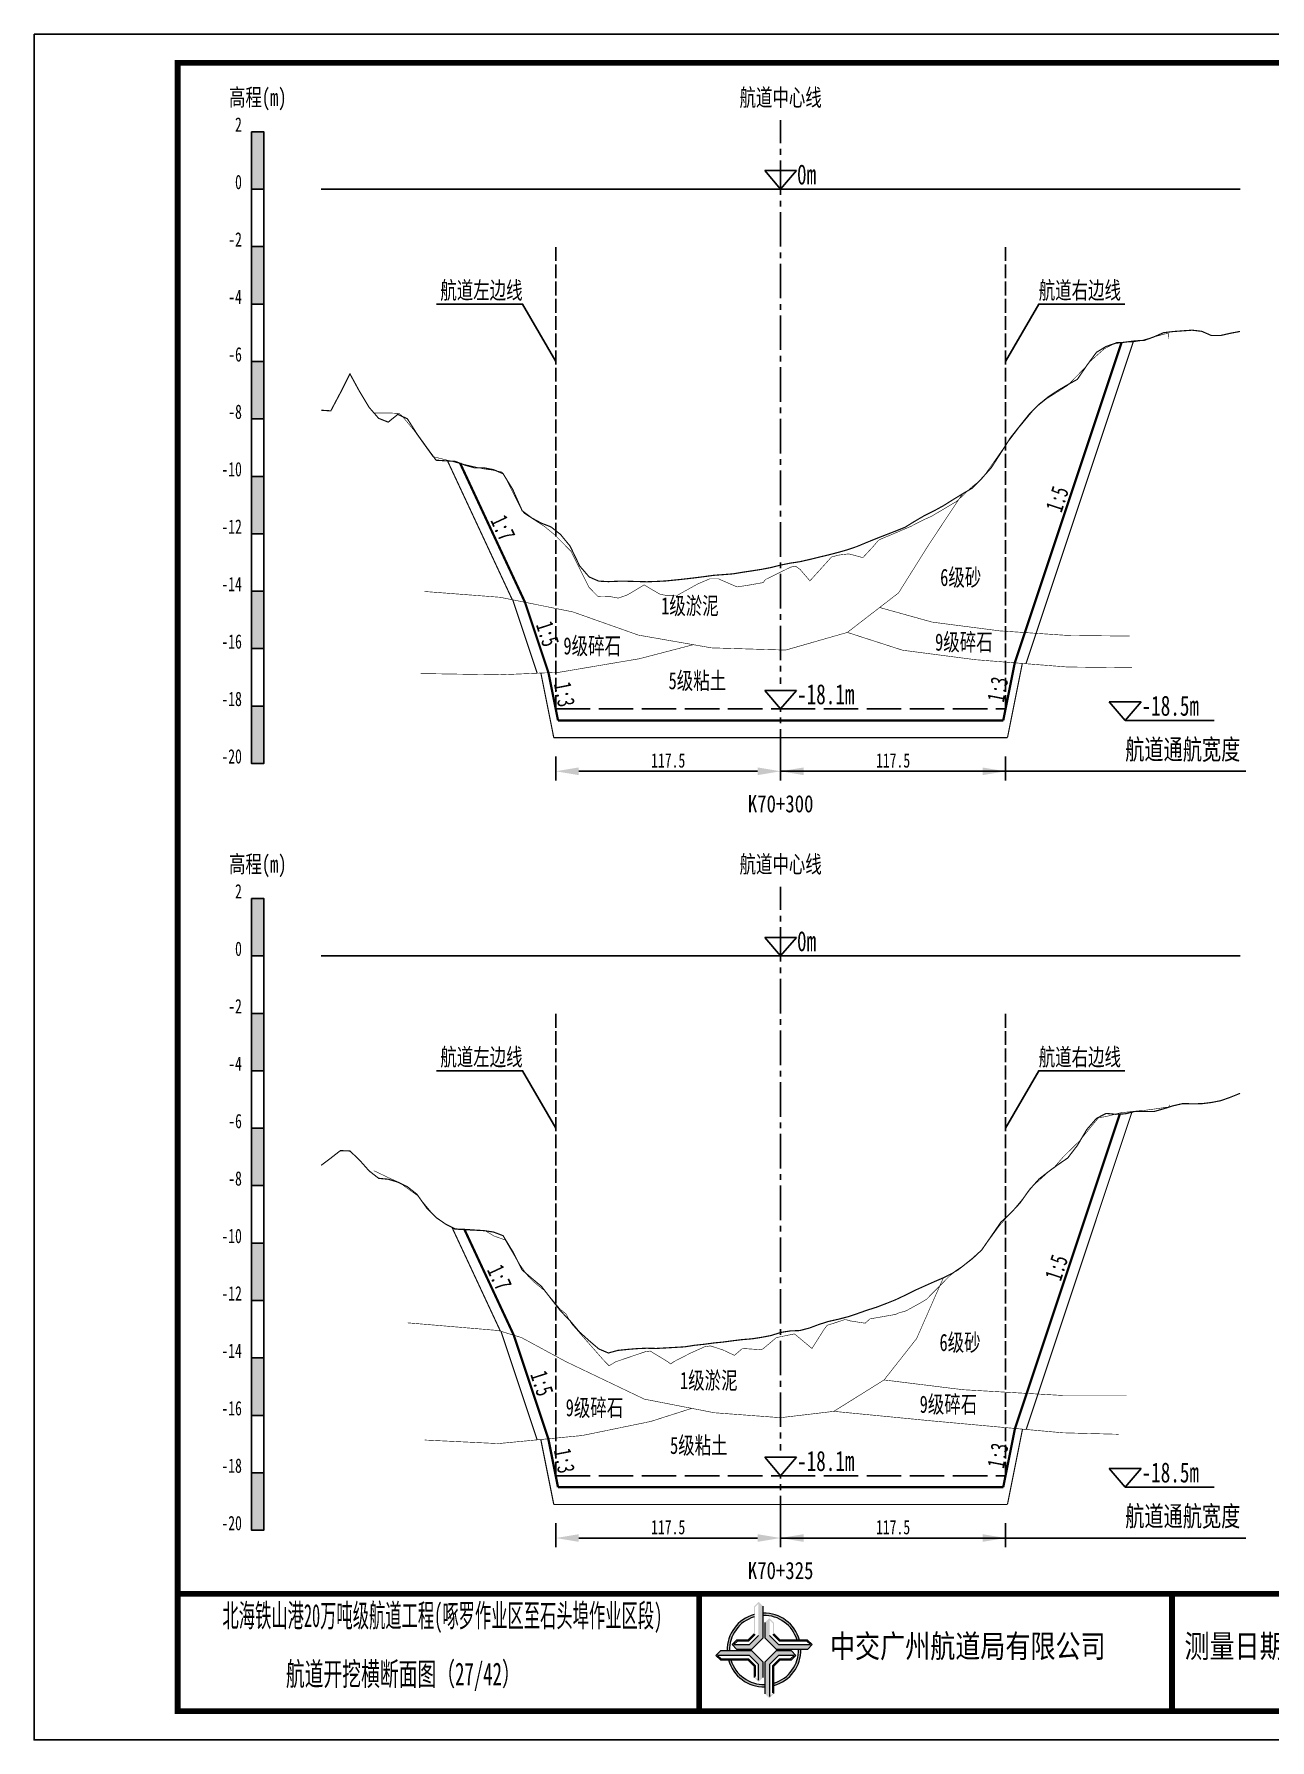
# Model space of a CAD drawing. Header units: millimetres. Extents: x 0 to 1680, y -8762 to 0.
# Drawn here: x 630 to 845.2, y -4306.5 to -4009.5 of the extents above; entities that cross this region are included whole.
import ezdxf
from ezdxf.enums import TextEntityAlignment as Align

# ---------------------------------------------------------------- set-up
doc = ezdxf.new("R2010")
doc.units = ezdxf.units.MM
for name, pattern in [('ACAD_ISO02W100', [15, 12, -3]), ('ACAD_ISO05W100', [33, 24, -3, 0, -3, 0, -3]), ('CENTER2', [1.125, 0.75, -0.125, 0.125, -0.125])]:
    doc.linetypes.add(name, pattern=pattern)
for name, color, linetype in [('0-桩号', 1, 'Continuous'), ('0-航道左右边线标注', 8, 'Continuous'), ('1-疏浚底高', 7, 'Continuous'), ('1-通航宽度', 7, 'Continuous'), ('1-通航底高', 7, 'Continuous'), ('202601', 5, 'Continuous'), ('DMX', 20, 'Continuous'), ('L1', 7, 'Continuous'), ('图幅外框线', 145, 'Continuous'), ('地质分层', 6, 'Continuous'), ('坡比', 1, 'Continuous'), ('尺寸标注', 1, 'Continuous'), ('开挖线', 4, 'Continuous'), ('标尺', 7, 'Continuous'), ('超挖线', 3, 'Continuous'), ('辅助框', 7, 'Continuous'), ('通航底面线', 7, 'ACAD_ISO02W100')]:
    doc.layers.add(name, color=color, linetype=linetype)
doc.styles.get("Standard").update_dxf_attribs({"font": 'arial.ttf'})
doc.styles.add('仿宋', font='仿宋_GB2312.ttf', dxfattribs={"width": 0.8})
doc.styles.add('仿宋GB2312', font='仿宋_GB2312.ttf', dxfattribs={"width": 0.7, "height": 2.5})
doc.styles.add('仿宋体', font='仿宋_GB2312.ttf', dxfattribs={"width": 0.8})
doc.dimstyles.new('2000', dxfattribs={"dimtxt": 3, "dimasz": 2.5, "dimexe": 1.25, "dimexo": 0.625, "dimtad": 1, "dimlfac": 2, "dimdsep": 46, "dimtxsty": 'Standard', "dimcen": 2.5, "dimadec": 0, "dimazin": 0, "dimtfac": 1, "dimtmove": 0, "dimatfit": 3, "dimfxl": 0, "dimarcsym": 0})

# ---------------------------------------------------------------- blocks, each defined once
blk = doc.blocks.new('标尺')
at = {"layer": '标尺', "linetype": 'Continuous'}
for points in [[(-2.116669999959413, 100), (0, 100), (0, 90), (-2.116669999959413, 90)], [(-2.116669999959413, 80), (0, 80), (0, 70), (-2.116669999959413, 70)], [(-2.116669999959413, 60), (0, 60), (0, 50), (-2.116669999959413, 50)], [(-2.116669999959413, 40), (0, 40), (0, 30), (-2.116669999959413, 30)], [(-2.116669999959413, 20), (0, 20), (0, 10), (-2.116669999959413, 10)], [(-2.116669999959413, 0), (0, 0), (0, -10), (-2.116669999959413, -10)]]:
    blk.add_hatch(color=256, dxfattribs=at).paths.add_polyline_path(points)
for p, q in [((-2.116669999959413, -10), (-2.116669999959413, 100)), ((0, -10), (0, 100)), ((-2.116669999959413, 80), (0, 80)), ((-2.116669999959413, 70), (0, 70)), ((-2.116669999959413, 60), (0, 60)), ((-2.116669999959413, 50), (0, 50)), ((-2.116669999959413, 40), (0, 40)), ((-2.116669999959413, 30), (0, 30)), ((-2.116669999959413, 20), (0, 20)), ((-2.116669999959413, 10), (0, 10)), ((-2.116669999959413, 0), (0, 0)), ((-2.116669999959413, -10), (0, -10))]:
    blk.add_line(p, q, dxfattribs=at)
at = {"layer": '标尺'}
for points in [[(-2.116669999959413, 100), (0, 100), (0, 90), (-2.116669999959413, 90)], [(-2.116669999959413, 100), (0, 100), (0, 90), (-2.116669999959413, 90)], [(-2.116669999959413, 80), (0, 80), (0, 70), (-2.116669999959413, 70)], [(-2.116669999959413, 80), (0, 80), (0, 70), (-2.116669999959413, 70)], [(-2.116669999959413, 60), (0, 60), (0, 50), (-2.116669999959413, 50)], [(-2.116669999959413, 60), (0, 60), (0, 50), (-2.116669999959413, 50)], [(-2.116669999959413, 40), (0, 40), (0, 30), (-2.116669999959413, 30)], [(-2.116669999959413, 40), (0, 40), (0, 30), (-2.116669999959413, 30)], [(-2.116669999959413, 20), (0, 20), (0, 10), (-2.116669999959413, 10)], [(-2.116669999959413, 20), (0, 20), (0, 10), (-2.116669999959413, 10)], [(-2.116669999959413, 0), (0, 0), (0, -10), (-2.116669999959413, -10)], [(-2.116669999959413, 0), (0, 0), (0, -10), (-2.116669999959413, -10)]]:
    blk.add_lwpolyline(points, close=True, dxfattribs=at)
at = {"layer": '标尺', "style": '仿宋GB2312', "width": 0.7}
blk.add_text('高程(m)', height=3, dxfattribs=at).set_placement((-1.058334999950603, 106.0000000009313), align=Align.MIDDLE_CENTER)
for s, p in [('2', (-3.816669999971054, 100)), ('0', (-3.816669999971054, 90)), ('-2', (-3.816669999971054, 80)), ('-4', (-3.816669999971054, 70)), ('-6', (-3.816669999971054, 60)), ('-8', (-3.816669999971054, 50)), ('-10', (-3.816669999971054, 40)), ('-12', (-3.816669999971054, 30)), ('-14', (-3.816669999971054, 20)), ('-16', (-3.816669999971054, 10)), ('-18', (-3.816669999971054, 0)), ('-20', (-3.816669999971054, -10))]:
    blk.add_text(s, height=2.5, dxfattribs=at).set_placement(p, align=Align.RIGHT)
blk = doc.blocks.new('*D112')
at = {"layer": 'Defpoints', "color": 0, "ltscale": 0.5}
for p in [(720.833333335451, -4127), (760, -4127), (760, -4137.853043690844)]:
    blk.add_point(p, dxfattribs=at)
at = {"layer": '尺寸标注', "color": 0, "lineweight": -2, "ltscale": 0.5}
for p, q in [((720.833333335451, -4135.25), (720.833333335451, -4139.453043690844)), ((760, -4135.25), (760, -4139.453043690844)), ((724.833333335451, -4137.853043690844), (756, -4137.853043690844))]:
    blk.add_line(p, q, dxfattribs=at)
at = {"layer": '尺寸标注', "color": 0, "ltscale": 0.5}
for points in [[(724.833333335451, -4137.186377024177), (724.833333335451, -4138.519710357511), (720.833333335451, -4137.853043690844)], [(756, -4137.186377024177), (756, -4138.519710357511), (760, -4137.853043690844)]]:
    blk.add_solid(points, dxfattribs=at)
at = {"layer": '尺寸标注', "color": 0, "ltscale": 0.5, "insert": (740.4166666677255, -4135.978043690844), "char_height": 2.5, "attachment_point": 5, "style": '仿宋GB2312'}
blk.add_mtext('117.5', dxfattribs=at)
blk = doc.blocks.new('*D113')
at = {"layer": 'Defpoints', "color": 0, "ltscale": 0.5}
for p in [(720.833333332678, -4260.5), (760, -4260.5), (760, -4271.353013410871)]:
    blk.add_point(p, dxfattribs=at)
at = {"layer": '尺寸标注', "color": 0, "lineweight": -2, "ltscale": 0.5}
for p, q in [((720.833333332678, -4268.75), (720.833333332678, -4272.953013410871)), ((760, -4268.75), (760, -4272.953013410871)), ((724.833333332678, -4271.353013410871), (756, -4271.353013410871))]:
    blk.add_line(p, q, dxfattribs=at)
at = {"layer": '尺寸标注', "color": 0, "ltscale": 0.5}
for points in [[(724.833333332678, -4270.686346744204), (724.833333332678, -4272.019680077537), (720.833333332678, -4271.353013410871)], [(756, -4270.686346744204), (756, -4272.019680077537), (760, -4271.353013410871)]]:
    blk.add_solid(points, dxfattribs=at)
at = {"layer": '尺寸标注', "color": 0, "ltscale": 0.5, "insert": (740.416666666339, -4269.478013410871), "char_height": 2.5, "attachment_point": 5, "style": '仿宋GB2312'}
blk.add_mtext('117.5', dxfattribs=at)
blk = doc.blocks.new('*D73')
at = {"layer": 'Defpoints', "color": 0, "ltscale": 0.5}
for p in [(760, -4127), (799.1666666671999, -4127), (799.1666666671999, -4137.852989893237)]:
    blk.add_point(p, dxfattribs=at)
at = {"layer": '尺寸标注', "color": 0, "lineweight": -2, "ltscale": 0.5}
for p, q in [((760, -4135.25), (760, -4139.452989893237)), ((799.1666666671999, -4135.25), (799.1666666671999, -4139.452989893237)), ((764, -4137.852989893237), (795.1666666671999, -4137.852989893237))]:
    blk.add_line(p, q, dxfattribs=at)
at = {"layer": '尺寸标注', "color": 0, "ltscale": 0.5}
for points in [[(764, -4137.18632322657), (764, -4138.519656559904), (760, -4137.852989893237)], [(795.1666666671999, -4137.18632322657), (795.1666666671999, -4138.519656559904), (799.1666666671999, -4137.852989893237)]]:
    blk.add_solid(points, dxfattribs=at)
at = {"layer": '尺寸标注', "color": 0, "ltscale": 0.5, "insert": (779.5833333336, -4135.977989893237), "char_height": 2.5, "attachment_point": 5, "style": '仿宋GB2312'}
blk.add_mtext('117.5', dxfattribs=at)
blk = doc.blocks.new('*D74')
at = {"layer": 'Defpoints', "color": 0, "ltscale": 0.5}
for p in [(760, -4260.5), (799.1666666671199, -4260.5), (799.1666666671199, -4271.352959602403)]:
    blk.add_point(p, dxfattribs=at)
at = {"layer": '尺寸标注', "color": 0, "lineweight": -2, "ltscale": 0.5}
for p, q in [((760, -4268.75), (760, -4272.952959602403)), ((799.1666666671199, -4268.75), (799.1666666671199, -4272.952959602403)), ((764, -4271.352959602403), (795.1666666671199, -4271.352959602403))]:
    blk.add_line(p, q, dxfattribs=at)
at = {"layer": '尺寸标注', "color": 0, "ltscale": 0.5}
for points in [[(764, -4270.686292935736), (764, -4272.01962626907), (760, -4271.352959602403)], [(795.1666666671199, -4270.686292935736), (795.1666666671199, -4272.01962626907), (799.1666666671199, -4271.352959602403)]]:
    blk.add_solid(points, dxfattribs=at)
at = {"layer": '尺寸标注', "color": 0, "ltscale": 0.5, "insert": (779.58333333356, -4269.477959602403), "char_height": 2.5, "attachment_point": 5, "style": '仿宋GB2312'}
blk.add_mtext('117.5', dxfattribs=at)
blk = doc.blocks.new('通航底高')
at = {"layer": '1-通航底高'}
for p, q in [((-2.762494692986365, 3.232132659759372), (5.923793651163578e-06, 6.932765245437622e-06)), ((2.762506540631875, 3.232132659759372), (-2.762494692986365, 3.232132659759372)), ((5.923793651163578e-06, 6.932765245437622e-06), (2.762506540631875, 3.232132659759372))]:
    blk.add_line(p, q, dxfattribs=at)
at = {"layer": '1-通航底高', "style": '仿宋', "width": 0.7}
blk.add_attdef('通航底高', (2.856129719933961, 0.8203305718488991), '', height=3.5, dxfattribs=at)
blk = doc.blocks.new('疏浚底高')
at = {"layer": '1-疏浚底高'}
for p, q in [((-2.762500616780017, 3.232125726994127), (0, 0)), ((2.762500616838224, 3.232125726994127), (-2.762500616780017, 3.232125726994127)), ((0, 0), (2.762500616838224, 3.232125726994127)), ((-5.923793651163578e-06, -6.932765245437622e-06), (15.51466270413067, -6.932765245437622e-06))]:
    blk.add_line(p, q, dxfattribs=at)
at = {"layer": '1-疏浚底高', "style": '仿宋', "width": 0.7}
blk.add_attdef('疏浚底高', (2.856123796140309, 0.8203236390836537), '', height=3.5, dxfattribs=at)

msp = doc.modelspace()

# ---------------------------------------------------------------- hatches: boundary and pattern name
at = {"layer": '辅助框'}
h = msp.add_hatch(color=5, dxfattribs=at)
h.paths.add_polyline_path([(756.9546421006709, -4283.245531914723), (756.1757059281856, -4282.467633330833), (755.3669512681752, -4283.276153838646), (755.3669512681752, -4288.036597661984), (754.2904413530022, -4289.112023077023), (752.3438002488703, -4289.112023077023), (751.5476570176869, -4289.907358599197), (752.3430715379507, -4290.699178399098), (754.978640901336, -4290.699178399098), (756.9546421006709, -4288.723855132592)])
h.paths.add_polyline_path([(756.1454878373831, -4288.335033672583), (754.5901777513117, -4289.890380010616), (751.8645652055532, -4289.890380010616), (752.4652603746146, -4289.292388775122), (754.40989160631, -4289.292388775122), (755.5465556779593, -4288.124466802608), (755.5465556779593, -4283.365021880639), (756.1454878373831, -4282.767331255448)], flags=16)
h = msp.add_hatch(color=5, dxfattribs=at)
edge = h.paths.add_edge_path()
edge.add_ellipse((757.1048981645197, -4290.849361724388), major_axis=(-6.017077195920141, 1.733884546287947e-06), ratio=0.9999999825377229, start_angle=-73.21171767175571, end_angle=1.446762146054482, ccw=False)
edge.add_line((755.3669512681752, -4285.088740435135), (755.3669512681752, -4284.667564622652))
edge.add_ellipse((757.1048981645197, -4290.849361724388), major_axis=(-6.421454345493813, 3.783831980513644e-06), ratio=0.9999999825377264, start_angle=-74.29719975771904, end_angle=1.35689506309039)
edge.add_line((750.6852443925529, -4291.001418438208), (751.0897390788882, -4291.001279625189))
edge = h.paths.add_edge_path()
edge.add_ellipse((757.1048981645197, -4290.849361724388), major_axis=(-6.017077195920906, 2.624791690933952e-07), ratio=0.9999999825377339, start_angle=196.7802887631043, end_angle=271.43091869106274, ccw=False)
edge.add_line((762.8657615312129, -4289.112217217457), (763.2869208646506, -4289.112217217457))
edge.add_ellipse((757.1048981645197, -4290.849361724388), major_axis=(-6.42145434549481, 2.055023733972632e-07), ratio=0.9999999825377471, start_angle=195.6953323995753, end_angle=271.3407921785149)
edge.add_line((756.9546421006709, -4284.429665483964), (756.9546421006709, -4284.834160818589))
edge = h.paths.add_edge_path()
edge.add_ellipse((757.1048981645197, -4290.849361724388), major_axis=(-6.421454345494847, 2.398647111377442e-07), ratio=0.9999999825377328, start_angle=105.7065267224622, end_angle=181.3336320078198)
edge.add_line((763.5246130754143, -4290.699907793533), (763.1201189922184, -4290.699907793533))
edge.add_ellipse((757.1048981645197, -4290.849361724388), major_axis=(-6.017077195920033, 3.038804149501319e-06), ratio=0.9999999825377467, start_angle=106.79232762585761, end_angle=181.4233031416354, ccw=False)
edge.add_line((758.8432505388051, -4296.609860479367), (758.8432505388051, -4297.031044626963))
edge = h.paths.add_edge_path()
edge.add_ellipse((757.1048981645197, -4290.849361724388), major_axis=(6.017077195919978, 2.129043967020969e-06), ratio=0.9999999825377341, start_angle=196.8039056354283, end_angle=271.4347580706571, ccw=False)
edge.add_line((751.3447520372063, -4292.588882915747), (750.9235845126301, -4292.589027449381))
edge.add_ellipse((757.1048981645197, -4290.849361724388), major_axis=(6.421454345494965, 1.010893226884053e-06), ratio=0.9999999825377122, start_angle=195.7186902341801, end_angle=271.3444001294426)
edge.add_line((757.2555596849113, -4297.269048223508), (757.2555596849113, -4296.864552247775))
h = msp.add_hatch(color=5, dxfattribs=at)
h.paths.add_polyline_path([(759.2303930924922, -4290.699907793533), (764.7087164384513, -4290.699907793533), (765.4866149797231, -4289.920971685421), (764.6780945359856, -4289.112217217457), (759.9176505204827, -4289.112217217457), (758.8422251481801, -4288.03570710994), (758.8422251481801, -4286.089066240799), (758.046889540264, -4285.292922881616), (757.2550698900014, -4286.088337358963), (757.2550698900014, -4288.723906744015)])
h.paths.add_polyline_path([(758.0638683000296, -4288.335443487179), (758.0638683000296, -4285.609831133377), (758.6618594285637, -4286.2105261531), (758.6618594285637, -4288.155157427323), (759.8297815507442, -4289.291821563255), (764.5892263871818, -4289.291821563255), (765.1869169908255, -4289.890753594411), (759.6192146592825, -4289.890753594411)], flags=16)
h = msp.add_hatch(color=5, dxfattribs=at)
h.paths.add_polyline_path([(754.9782503556996, -4290.99994512273), (749.4999273301751, -4291.00182517649), (748.7222961381465, -4291.781028228294), (749.5310940782219, -4292.589505327714), (754.2915378373652, -4292.587871709836), (755.3673325639456, -4293.664012334835), (755.36800060592, -4295.610653374684), (756.1636093950062, -4296.40652363826), (756.9551560136467, -4295.610837432396), (756.9542515550345, -4292.975268389237)])
h.paths.add_polyline_path([(756.1455864884942, -4293.36400901438), (756.1465218583733, -4296.089621367943), (755.5483246263057, -4295.489131426346), (755.5476572892755, -4293.544500322831), (754.3793451341182, -4292.408237114918), (749.6199005754083, -4292.409870391381), (749.0220044663936, -4291.811143438351), (754.5897064988702, -4291.809232793819)], flags=16)
h = msp.add_hatch(color=5, dxfattribs=at)
h.paths.add_polyline_path([(759.2315609056145, -4290.999116607201), (757.2555596849113, -4292.974439873708), (757.2555596849113, -4298.452763262284), (758.0344958787649, -4299.230661675465), (758.8432505388051, -4298.422141167653), (758.8432505388051, -4293.661697344315), (759.9197604539484, -4292.586271929276), (761.8664015580803, -4292.586271929276), (762.6625447679252, -4291.790936407101), (761.8671302476614, -4290.999116607201)])
h.paths.add_polyline_path([(759.6200240770072, -4291.807915166866), (762.3456365800589, -4291.807915166866), (761.744941432336, -4292.405906231177), (759.8003101793021, -4292.405906231177), (758.6636461076528, -4293.57382820369), (758.6636461076528, -4298.333273125661), (758.0647139695674, -4298.930963750851), (758.0647139695674, -4293.363261333716)], flags=16)

# ---------------------------------------------------------------- linework, layer by layer
at = {"layer": '0-航道左右边线标注', "linetype": 'ACAD_ISO02W100', "ltscale": 0.2}
for points in [[(720.8333333354512, -4127), (720.8333333354512, -4046.5)], [(799.1666666671999, -4127), (799.1666666671999, -4046.5)], [(720.8333333326782, -4260.5), (720.8333333326782, -4180)], [(799.1666666671199, -4260.5), (799.1666666671199, -4180)]]:
    msp.add_lwpolyline(points, dxfattribs=at)
at = {"layer": '0-航道左右边线标注'}
for points in [[(720.833333335451, -4066.5), (715.0598306435838, -4056.499999999984), (700.0598306435838, -4056.49999999994)], [(799.1666666671999, -4066.5), (804.9401693591253, -4056.500000000016), (819.9401693591253, -4056.50000000006)], [(720.833333332678, -4200), (715.0598306408108, -4189.999999999984), (700.0598306408108, -4189.99999999994)], [(799.1666666671199, -4200), (804.9401693590453, -4190.000000000016), (819.9401693590453, -4190.00000000006)]]:
    msp.add_lwpolyline(points, dxfattribs=at)
at = {"layer": '1-通航宽度'}
for points in [[(760, -4137.85), (841, -4137.85)], [(760, -4271.35), (841, -4271.35)]]:
    msp.add_lwpolyline(points, dxfattribs=at)
at = {"layer": '202601', "color": 1, "linetype": 'Continuous', "const_width": 0.1}
for points in [[(689.1659999998005, -4075.449999999533), (691.6963703701706, -4075.449999808794), (693.5663703701706, -4075.549999713432), (694.0897037035046, -4076.000000476364), (696.1263703701705, -4078.450001716143), (697.4730370368376, -4080.350002288351), (699.4130370368376, -4083.050002097614), (702.4230370368376, -4083.800000190266), (704.0563703701706, -4084.250000953203), (705.4797037035046, -4084.549998282915), (708.2763703701706, -4085.199998855123), (709.7497037035046, -4085.399998664385), (711.4663703701706, -4085.750001906885), (711.8163703701706, -4086.199997901442), (714.9230370368376, -4092.400001525415), (715.3397037035046, -4092.949999808794), (718.8430370368376, -4095.199998855123), (720.5630370368376, -4096.600002288351), (723.4463703701706, -4099.500001906885), (723.5563703701706, -4099.599999427324), (723.6997037035046, -4099.949997901442), (726.6163703701706, -4105.799998282915), (728.1630370368376, -4107.400001525415), (730.3930370368375, -4107.449997901442), (731.7530370368376, -4107.699998855123), (733.2963703701706, -4107.150000571733), (736.2363703701706, -4105.399998664385), (738.9363703701706, -4107.000001906874), (739.8697037035046, -4107.200001716143), (741.9397037035046, -4107.249998092182), (745.6297037035046, -4105.199998855123), (747.6363703701707, -4104.349998473652), (749.1963703701706, -4104.349998473652), (751.8130370368376, -4105.500000953203), (752.4563703701706, -4105.750001906885), (754.3863703701707, -4105.449999808794), (756.9463703701706, -4104.999999045851), (757.3830370368375, -4104.450000762472), (761.7563703701705, -4102.299999236593), (762.6130370368376, -4102.150000571733), (763.3897037035046, -4102.699998855123), (765.1030370368376, -4104.700001716143), (768.2230370368376, -4101.249999045851), (768.8397037035046, -4100.550002097614), (770.1430370368375, -4100.199998855123), (771.8730370368376, -4099.999999045851), (774.3263703701706, -4100.649999618063), (776.1363703701705, -4098.699997901442), (777.0230370368375, -4097.649997710714), (777.5063703701705, -4097.400001525415), (781.0597037035046, -4095.900000571733), (782.5897037035046, -4095.249999999534), (784.7297037035046, -4094.149998664385), (786.3797037035046, -4093.400000571733), (790.3130370368376, -4091.049999236593), (790.6030370368376, -4090.900000571733), (791.4563703701706, -4090.100001334675), (793.2397037035046, -4088.400000571733), (793.8563703701706, -4087.899998664385), (795.0130370368375, -4087.000001906885), (796.5997037035046, -4084.749998092182), (799.0097037035046, -4081.300000190266), (801.2630370368375, -4078.349999427324), (801.5163703701705, -4078.000000953203), (801.8663703701706, -4077.600001334675), (804.3363703701706, -4074.599999427324), (806.3230370368376, -4073.000000953203), (806.9530370368376, -4072.599998950493), (807.5097037035046, -4072.250000476364), (810.0130370368375, -4070.649999618063), (813.1497037035045, -4067.399999141222), (813.7730370368375, -4066.599999904165), (816.3497037035046, -4064.299999713432), (818.5563703701706, -4063.149999618063), (819.4030370368375, -4063.149999618063), (821.3730370368376, -4063.100000857843), (822.6297037035046, -4062.900001048574), (826.7130370368376, -4061.750000953203), (827.4930370368376, -4061.599999904165), (827.5563703701706, -4062.199999331964), (827.5897037035046, -4061.950000762472)], [(689.1660000001984, -4207.39999999907), (691.9030370372354, -4208.699998854661), (693.4597037039025, -4209.40000057127), (693.7330370372355, -4209.549999236131), (696.7830370372355, -4211.750001906421), (699.0230370372356, -4214.450001715679), (699.9663703705685, -4215.59999942686), (700.5563703705685, -4215.9999990454), (703.2230370372355, -4217.600002287889), (704.7863703705685, -4217.69999980833), (706.7463703705685, -4217.80000209715), (708.6297037039025, -4217.899999617601), (710.0530370372355, -4218.749999999069), (712.0230370372354, -4219.450001715679), (714.3463703705685, -4223.400001524951), (715.9630370372355, -4225.700001715679), (716.9463703705685, -4226.70000076201), (719.0430370372355, -4228.400001524951), (721.5530370372355, -4231.44999980833), (722.6263703705685, -4232.350001334211), (723.5563703705685, -4234.000000952739), (726.5430370372355, -4237.399997710252), (729.1363703705684, -4240.349998473188), (730.1097037039025, -4241.350002287889), (731.3297037039025, -4240.65000057127), (736.4763703705685, -4238.899998663921), (737.2963703705685, -4238.80000114348), (740.4897037039025, -4240.749998091718), (740.8163703705685, -4241.050000189802), (741.4063703705685, -4240.65000057127), (744.3163703705685, -4239.149999617601), (746.7797037039024, -4238.049998282451), (747.7830370372355, -4237.899999617601), (749.9463703705685, -4238.600001334211), (751.9530370372355, -4239.549999236131), (753.3463703705685, -4238.35000038054), (756.4163703705685, -4238.550000189802), (756.8730370372355, -4238.44999790098), (757.0630370372355, -4238.299999236131), (759.2663703705684, -4236.44999980833), (762.2330370372355, -4235.85000038054), (762.3863703705684, -4235.799999236131), (762.5263703705685, -4235.900001524951), (765.4563703705685, -4238.35000038054), (767.4863703705685, -4235.149998663921), (768.0230370372354, -4234.40000057127), (768.2797037039024, -4234.250001906421), (769.2697037039025, -4233.94999980833), (771.2597037039025, -4233.299999236131), (772.1297037039025, -4233.550000189802), (774.7130370372355, -4233.94999980833), (775.5597037039025, -4233.200001715679), (779.8397037039025, -4232.449998854661), (780.0597037039025, -4232.449998854661), (780.2897037039024, -4232.2499990454), (781.8363703705685, -4231.79999828246), (784.6530370372354, -4230.250000952739), (785.3830370372355, -4229.800000189802), (789.4963703705685, -4225.65000057127), (790.2297037039025, -4225.100002287889), (790.9130370372354, -4224.699997900989), (793.4230370372355, -4222.750000952739), (794.4563703705685, -4221.79999828246), (795.3930370372354, -4220.700001715679), (798.1530370372354, -4216.90000057127), (800.5163703705684, -4214.250001906421), (802.4763703705685, -4211.90000057127), (803.9897037039025, -4209.999999999069), (806.5397037039025, -4207.69999980833), (807.7363703705685, -4206.70000076201), (809.2597037039025, -4204.949998854661), (812.0630370372355, -4202.200000285171), (814.6230370372355, -4199.049999712968), (815.3963703705684, -4198.15000057127), (816.5130370372354, -4197.99999952223), (819.2863703705685, -4197.300000189802), (822.0430370372355, -4197.0000004759), (822.5463703705685, -4196.949999331502), (822.8397037039025, -4196.949999331502), (823.6863703705685, -4196.84999942686), (827.6197037039025, -4196.30000114348), (827.6897037039025, -4195.999999045389), (827.7097037039025, -4196.050000189802)]]:
    msp.add_lwpolyline(points, dxfattribs=at)
at = {"layer": 'DMX', "color": 7, "linetype": 'Continuous', "const_width": 0.2}
for points in [[(679.9999999999998, -4074.990000000224), (679.9999999999998, -4074.990000000224), (681.6666666666279, -4075.095000000205), (683.3333333333721, -4071.955000000075), (685, -4068.660000000149), (686.6666666666279, -4071.709999999963), (688.3333333333721, -4074.479999999981), (690, -4076.399999999907), (691.6666666666279, -4077.060000000056), (693.3333333333721, -4075.709999999963), (695, -4076.475000000093), (696.6666666666279, -4079.089999999851), (698.3333333333721, -4081.415000000037), (700, -4083.694999999832), (701.6666666666279, -4083.794999999925), (703.3333333333721, -4083.89000000013), (705, -4084.529999999795), (706.6666666666279, -4085.004999999888), (708.3333333333721, -4085.020000000019), (710, -4085.334999999963), (711.6666666666279, -4086.035000000149), (713.3333333333721, -4088.745000000112), (715, -4092.5), (716.6666666666279, -4093.75), (718.3333333333721, -4094.654999999795), (720, -4095.294999999925), (721.6666666666279, -4096.60999999987), (723.3333333333721, -4098.645000000019), (725, -4102.095000000205), (726.6666666666279, -4104.020000000019), (728.3333333333721, -4104.745000000112), (730, -4104.830000000075), (731.6666666666279, -4104.76500000013), (733.3333333333721, -4104.76500000013), (735, -4104.810000000056), (736.6666666666279, -4104.854999999981), (738.3333333333721, -4104.799999999814), (740, -4104.709999999963), (741.6666666666279, -4104.544999999925), (743.3333333333721, -4104.370000000112), (745, -4104.174999999814), (746.6666666666279, -4103.959999999963), (748.3333333333721, -4103.73499999987), (750, -4103.60999999987), (751.6666666666279, -4103.479999999981), (753.3333333333721, -4103.205000000075), (755, -4102.955000000075), (756.6666666666279, -4102.694999999832), (758.3333333333721, -4102.375), (760, -4101.950000000186), (761.6666666666279, -4101.615000000224), (763.3333333333721, -4101.365000000224), (765, -4100.98499999987), (766.6666666666279, -4100.575000000186), (768.3333333333721, -4100.180000000168), (770, -4099.745000000112), (771.6666666666279, -4099.274999999907), (773.3333333333721, -4098.700000000186), (775, -4098.004999999888), (776.6666666666279, -4097.330000000075), (778.3333333333721, -4096.680000000168), (780, -4096.035000000149), (781.6666666666279, -4095.365000000224), (783.3333333333721, -4094.334999999963), (785, -4093.354999999981), (786.6666666666279, -4092.529999999795), (788.3333333333721, -4091.620000000112), (790, -4090.569999999832), (791.6666666666279, -4089.549999999814), (793.3333333333721, -4088.569999999832), (795, -4086.884999999776), (796.6666666666279, -4085.020000000019), (798.3333333333721, -4082.444999999832), (800, -4079.805000000168), (801.6666666666279, -4077.694999999832), (803.3333333333721, -4075.620000000112), (805, -4073.950000000186), (806.6666666666279, -4072.615000000224), (808.3333333333721, -4071.520000000019), (810, -4070.540000000037), (811.6666666666279, -4069.615000000224), (813.3333333333721, -4067.169999999925), (815, -4064.899999999907), (816.6666666666279, -4063.89000000013), (818.3333333333721, -4063.325000000186), (820, -4063.134999999776), (821.6666666666279, -4062.919999999925), (823.3333333333721, -4062.814999999944), (825, -4062.220000000205), (826.6666666666279, -4061.490000000224), (828.3333333333721, -4061.290000000037), (830, -4061.165000000037), (831.6666666666279, -4061.049999999814), (833.3333333333721, -4061.245000000112), (835, -4061.975000000093), (836.6666666666279, -4061.964999999851), (838.3333333333721, -4061.584999999963), (839.9999999999998, -4061.270000000019)], [(679.9999999999997, -4206.459999999963), (679.9999999999997, -4206.459999999963), (681.6666666666279, -4205.200000000186), (683.3333333333721, -4203.904999999795), (685, -4203.959999999963), (686.6666666666279, -4205.544999999925), (688.3333333333721, -4207.424999999814), (690, -4208.725000000093), (691.6666666666279, -4208.879999999888), (693.3333333333721, -4209.384999999776), (695, -4210.185000000056), (696.6666666666279, -4211.5), (698.3333333333721, -4213.839999999851), (700, -4215.540000000037), (701.6666666666279, -4216.694999999832), (703.3333333333721, -4217.544999999925), (705, -4217.615000000224), (706.6666666666279, -4217.729999999981), (708.3333333333721, -4217.830000000075), (710, -4218.075000000186), (711.6666666666279, -4218.709999999963), (713.3333333333721, -4221.444999999832), (715, -4224.689999999944), (716.6666666666279, -4226.145000000019), (718.3333333333721, -4227.520000000019), (720, -4229.660000000149), (721.6666666666279, -4231.805000000168), (723.3333333333721, -4233.535000000149), (725, -4235.509999999776), (726.6666666666279, -4237.004999999888), (728.3333333333721, -4238.430000000168), (730, -4239.134999999776), (731.6666666666279, -4238.685000000056), (733.3333333333721, -4238.51500000013), (735, -4238.375), (736.6666666666279, -4238.305000000168), (738.3333333333721, -4238.345000000205), (740, -4238.254999999888), (741.6666666666279, -4238.160000000149), (743.3333333333721, -4238.060000000056), (745, -4237.794999999925), (746.6666666666279, -4237.620000000112), (748.3333333333721, -4237.395000000019), (750, -4237.229999999981), (751.6666666666279, -4237.004999999888), (753.3333333333721, -4236.805000000168), (755, -4236.669999999925), (756.6666666666279, -4236.415000000037), (758.3333333333721, -4236.095000000205), (760, -4235.564999999944), (761.6666666666279, -4235.294999999925), (763.3333333333721, -4235.229999999981), (765, -4234.794999999925), (766.6666666666279, -4234.169999999925), (768.3333333333721, -4233.645000000019), (770, -4233.270000000019), (771.6666666666279, -4232.845000000205), (773.3333333333721, -4232.290000000037), (775, -4231.700000000186), (776.6666666666279, -4231.180000000168), (778.3333333333721, -4230.540000000037), (780, -4229.875), (781.6666666666279, -4229.089999999851), (783.3333333333721, -4228.25), (785, -4227.504999999888), (786.6666666666279, -4226.759999999776), (788.3333333333721, -4226.044999999925), (790, -4225.200000000186), (791.6666666666279, -4224.064999999944), (793.3333333333721, -4222.729999999981), (795, -4221.225000000093), (796.6666666666279, -4218.810000000056), (798.3333333333721, -4216.379999999888), (800, -4214.845000000205), (801.6666666666279, -4213.049999999814), (803.3333333333721, -4210.705000000075), (805, -4208.845000000205), (806.6666666666279, -4207.544999999925), (808.3333333333721, -4206.319999999832), (810, -4205.180000000168), (811.6666666666279, -4203.009999999776), (813.3333333333721, -4200.200000000186), (815, -4198.290000000037), (816.6666666666279, -4197.424999999814), (818.3333333333721, -4197.575000000186), (820, -4197.495000000112), (821.6666666666279, -4197.080000000075), (823.3333333333721, -4197.080000000075), (825, -4197.100000000093), (826.6666666666279, -4196.629999999888), (828.3333333333721, -4196.100000000093), (830, -4195.714999999851), (831.6666666666279, -4195.75), (833.3333333333721, -4195.729999999981), (835, -4195.524999999907), (836.6666666666279, -4195.200000000186), (838.3333333333721, -4194.604999999981), (839.9999999999998, -4193.930000000168)]]:
    msp.add_lwpolyline(points, dxfattribs=at)
at = {"layer": 'L1', "linetype": 'CENTER2', "ltscale": 8}
for p, q in [((759.9999999999995, -4136.5), (759.9999999999995, -4024.5)), ((759.9999999999995, -4269.999999999069), (759.9999999999995, -4157.999999999069))]:
    msp.add_line(p, q, dxfattribs=at)
at = {"layer": 'L1'}
for p, q in [((757.2374993832195, -4033.267874272773), (759.9999999999995, -4036.499999999767)), ((762.7625006168378, -4033.267874272773), (757.2374993832195, -4033.267874272773)), ((759.9999999999995, -4036.499999999767), (762.7625006168378, -4033.267874272773)), ((679.9999999999995, -4036.499999999767), (839.9999999999995, -4036.500000000233)), ((757.2374993832195, -4166.767874271842), (759.9999999999995, -4169.999999998836)), ((762.7625006168378, -4166.767874271842), (757.2374993832195, -4166.767874271842)), ((759.9999999999995, -4169.999999998836), (762.7625006168378, -4166.767874271842)), ((679.9999999999995, -4169.999999998836), (839.9999999999995, -4169.999999999302))]:
    msp.add_line(p, q, dxfattribs=at)
at = {"layer": '地质分层', "linetype": 'ACAD_ISO05W100', "ltscale": 0.2, "const_width": 0.1, "flags": 128}
for points in [[(697.8954547337995, -4106.539445708921), (711.1469601570861, -4107.554500000086), (723.8054493987001, -4110.099114831537), (735.2321597668342, -4114.142145167105), (747.9766645086929, -4116.364196793176), (760.8658759889659, -4116.749999761581), (771.6200627740473, -4113.673778137192), (780.5335260471329, -4106.793627979234), (785.7977125914767, -4098.3953226218), (791.6666666666279, -4089.549999999814)], [(777.239461587742, -4109.336260109674), (786.3884480004199, -4111.879717073403), (798.1542195207439, -4113.40460168384), (809.9047674229369, -4114.195000953507), (820.7997070326494, -4114.31367390118)], [(697.2800508355832, -4120.833157875496), (711.1469601570861, -4121.054499046411), (721.4739670446143, -4120.607763586566), (735.3824652256444, -4118.259199027438), (744.799541451619, -4115.810253615491)], [(771.6200627740473, -4113.673778137192), (781.2396121569909, -4116.771999120247), (793.8932345286012, -4118.423396664206), (809.9047674229369, -4119.694998092484), (821.197320242331, -4119.825661652313)], [(695.067716448927, -4233.887075578276), (710.8337391670793, -4235.223387826234), (714.8640223196708, -4236.448389252648), (722.5890238224529, -4240.631391344126), (736.2598296497017, -4247.168341523968), (748.469526595436, -4249.543823728338), (760, -4250.399999814574), (769.257121137809, -4249.297527273186), (778.0132880001329, -4243.830553497188), (783.6794542609714, -4236.62604571227), (788.3333333333721, -4226.044999999925)], [(778.0132880001329, -4243.830553497188), (791.719048585277, -4245.52636515582), (809.1669010939077, -4246.534000741784), (820.2470542015685, -4246.543537666593)], [(698.0055227163971, -4254.289492390048), (710.8337391670793, -4254.910632485058), (725.4483230216429, -4253.506101127714), (737.371390952263, -4251.059287162963), (744.5284820736852, -4248.777065866161)], [(769.257121137809, -4249.297527273186), (786.5667172661051, -4250.982571873814), (809.1669010939077, -4253.033998516388), (818.8708618015427, -4253.29104970361)]]:
    msp.add_lwpolyline(points, dxfattribs=at)
at = {"layer": '开挖线', "linetype": 'Continuous', "const_width": 0.4, "flags": 128}
for points in [[(800.7727166084389, -4118.969750301691), (819.3599792536163, -4063.207962365023)], [(715.4802145528646, -4108.425572621272), (704.1824407037797, -4084.216057230204)], [(719.568422163878, -4120.690195454562), (715.4802145528647, -4108.425572621272)], [(798.7666666681896, -4129.000000002938), (800.7727166084388, -4118.969750301691)], [(721.2303830735532, -4129.000000002938), (719.568422163878, -4120.690195454562)], [(721.2303830735532, -4129.000000002938), (798.7666666681896, -4129.000000002938)], [(800.8115505848713, -4252.275580409134), (819.0566504615439, -4197.540280778001)], [(713.5354489393249, -4236.044570408066), (704.9336829345716, -4217.612214683463)], [(719.5450694724452, -4254.073432007794), (713.535448939325, -4236.044570408066)], [(798.7666666661105, -4262.500000002938), (800.8115505848713, -4252.275580409134)], [(721.2303830714741, -4262.500000002938), (719.5450694724453, -4254.073432007794)], [(721.2303830714741, -4262.500000002938), (798.7666666661105, -4262.500000002938)]]:
    msp.add_lwpolyline(points, dxfattribs=at)
at = {"layer": '超挖线', "linetype": 'ACAD_ISO02W100', "ltscale": 0.5, "const_width": 0.2, "flags": 128}
for points in [[(802.7211483722858, -4119.124490552369), (821.4465119015412, -4062.948399964603)], [(713.2731730253872, -4107.981912205147), (701.9946722789895, -4083.813696319869)], [(717.596839842553, -4120.775484032805), (713.3365634928077, -4107.994654983569)], [(799.4999999682318, -4132.000000002938), (802.0852029414028, -4119.073985137082)], [(720.4970497735108, -4132.000000002938), (718.246525634631, -4120.747379308538)], [(720.4970497735108, -4132.000000002938), (799.4999999682318, -4132.000000002938)], [(802.7528256906803, -4252.451790633925), (821.1687632518672, -4197.203977950364)], [(711.2048731471949, -4235.33619371054), (702.7676938962455, -4217.256523886973)], [(717.607139082575, -4254.259676380401), (711.3099583846587, -4235.368134286652)], [(799.4999999661527, -4265.500000002938), (802.1211100501727, -4252.394449582837)], [(720.4970497714316, -4265.500000002938), (718.2368808089856, -4254.199155190707)], [(720.4970497714316, -4265.500000002938), (799.4999999661527, -4265.500000002938)]]:
    msp.add_lwpolyline(points, dxfattribs=at)
at = {"layer": '辅助框', "color": 5, "linetype": 'Continuous', "lineweight": 0}
for p, q in [((756.9546421006709, -4288.723855132592), (756.9546421006709, -4283.245531914723)), ((755.3669512681752, -4288.036597661984), (754.2904413530022, -4289.112023077023)), ((755.5465556779593, -4288.124466802608), (754.40989160631, -4289.292388775122)), ((754.5901777513117, -4289.890380010616), (756.1454878373831, -4288.335033672583)), ((757.2550698900014, -4286.088337358963), (757.2550698900014, -4288.723906744015)), ((758.0638683000296, -4288.335443487179), (759.6192146592825, -4289.890753594411)), ((759.8297815507442, -4289.291821563255), (758.6618594285637, -4288.155157427323)), ((759.9176505204827, -4289.112217217457), (758.8422251481801, -4288.03570710994)), ((749.4999273301751, -4291.00182517649), (748.7222961381465, -4291.781028228294)), ((754.9782503556996, -4290.99994512273), (749.4999273301751, -4291.00182517649)), ((752.3438002488703, -4289.112023077023), (751.5476570176869, -4289.907358599197)), ((751.5476570176869, -4289.907358599197), (752.3430715379507, -4290.699178399098)), ((752.4652603746146, -4289.292388775122), (751.8645652055532, -4289.890380010616)), ((751.8645652055532, -4289.890380010616), (754.5901777513117, -4289.890380010616)), ((752.3430715379507, -4290.699178399098), (754.978640901336, -4290.699178399098)), ((754.2904413530022, -4289.112023077023), (752.3438002488703, -4289.112023077023)), ((754.40989160631, -4289.292388775122), (752.4652603746146, -4289.292388775122)), ((756.9542515550345, -4292.975268389237), (754.9782503556996, -4290.99994512273)), ((754.978640901336, -4290.699178399098), (756.9546421006709, -4288.723855132592)), ((757.2550698900014, -4288.723906744015), (759.2303930924922, -4290.699907793533)), ((759.2315609056145, -4290.999116607201), (757.2555596849113, -4292.974439873708)), ((759.2303930924922, -4290.699907793533), (764.7087164384513, -4290.699907793533)), ((761.8671302476614, -4290.999116607201), (759.2315609056145, -4290.999116607201)), ((759.6192146592825, -4289.890753594411), (765.1869169908255, -4289.890753594411)), ((764.5892263871818, -4289.291821563255), (759.8297815507442, -4289.291821563255)), ((764.6780945359856, -4289.112217217457), (759.9176505204827, -4289.112217217457)), ((762.6625447679252, -4291.790936407101), (761.8671302476614, -4290.999116607201)), ((765.1869169908255, -4289.890753594411), (764.5892263871818, -4289.291821563255)), ((765.4866149797231, -4289.920971685421), (764.6780945359856, -4289.112217217457)), ((764.7087164384513, -4290.699907793533), (765.4866149797231, -4289.920971685421)), ((748.7222961381465, -4291.781028228294), (749.5310940782219, -4292.589505327714)), ((754.5897064988702, -4291.809232793819), (749.0220044663936, -4291.811143438351)), ((749.0220044663936, -4291.811143438351), (749.6199005754083, -4292.409870391381)), ((749.5310940782219, -4292.589505327714), (754.2915378373652, -4292.587871709836)), ((749.6199005754083, -4292.409870391381), (754.3793451341182, -4292.408237114918)), ((754.2915378373652, -4292.587871709836), (755.3673325639456, -4293.664012334835)), ((754.3793451341182, -4292.408237114918), (755.5476572892755, -4293.544500322831)), ((756.1455864884942, -4293.36400901438), (754.5897064988702, -4291.809232793819)), ((755.3673325639456, -4293.664012334835), (755.36800060592, -4295.610653374684)), ((755.5476572892755, -4293.544500322831), (755.5483246263057, -4295.489131426346)), ((756.1465218583733, -4296.089621367943), (756.1455864884942, -4293.36400901438)), ((756.9551560136467, -4295.610837432396), (756.9542515550345, -4292.975268389237)), ((757.2555596849113, -4292.974439873708), (757.2555596849113, -4298.452763262284)), ((759.6200240770072, -4291.807915166866), (758.0647139695674, -4293.363261333716)), ((758.0647139695674, -4293.363261333716), (758.0647139695674, -4298.930963750851)), ((758.6636461076528, -4293.57382820369), (759.8003101793021, -4292.405906231177)), ((758.6636461076528, -4298.333273125661), (758.6636461076528, -4293.57382820369)), ((758.8432505388051, -4293.661697344315), (759.9197604539484, -4292.586271929276)), ((758.8432505388051, -4298.422141167653), (758.8432505388051, -4293.661697344315)), ((762.3456365800589, -4291.807915166866), (759.6200240770072, -4291.807915166866)), ((759.8003101793021, -4292.405906231177), (761.744941432336, -4292.405906231177)), ((759.9197604539484, -4292.586271929276), (761.8664015580803, -4292.586271929276)), ((761.744941432336, -4292.405906231177), (762.3456365800589, -4291.807915166866)), ((761.8664015580803, -4292.586271929276), (762.6625447679252, -4291.790936407101))]:
    msp.add_line(p, q, dxfattribs=at)
at = {"layer": '辅助框', "color": 24, "const_width": 1}
for points in [[(655.0000000003974, -4281.081966023392), (1045.000000000397, -4281.081966023392)], [(745.8011873343321, -4281.081966023392), (745.8011873343321, -4301.5)], [(828.1590174286152, -4281.081966023392), (828.1590174286152, -4301.5)]]:
    msp.add_lwpolyline(points, dxfattribs=at)
at = {"layer": '辅助框', "color": 5, "linetype": 'Continuous', "lineweight": 0}
for major_axis, ratio, start_param, end_param in [((-6.421454345493874, 3.783831980513667e-06), 0.9999999825377256, -1.296730760784131, 0.02368228645498349), ((-6.017077195920137, 1.733884546287946e-06), 0.9999999825377225, -1.277785524412653, 0.02525076294187012), ((-6.421454345494849, 2.055023733972644e-07), 0.9999999825377464, 3.415527881157325, 4.735790218484762), ((-6.017077195920323, 2.624791690933738e-07), 0.9999999825377344, 3.434463941941369, 4.737363222872061), ((-6.421454345494839, 2.398647111377438e-07), 0.9999999825377329, 1.844926932154336, 3.164868923136232), ((-6.017077195919474, 3.038804149501042e-06), 0.9999999825377472, 1.863877732939714, 3.166433979665309), ((6.421454345494936, 1.01089322688405e-06), 0.9999999825377134, 3.415935552277314, 4.735853189107702), ((6.017077195919973, 2.129043967020968e-06), 0.9999999825377346, 3.434876134122447, 4.737430232687218)]:
    msp.add_ellipse((757.1048981645197, -4290.849361724388), major_axis=major_axis, ratio=ratio, start_param=start_param, end_param=end_param, dxfattribs=at)

# ---------------------------------------------------------------- block references
at = {"layer": '1-疏浚底高'}
for p in [(820, -4129), (820, -4262.5)]:
    msp.add_blockref('疏浚底高', p, dxfattribs=at).add_auto_attribs({'疏浚底高': '-18.5m'})
at = {"layer": '标尺'}
for p in [(669.9999999999995, -4126.5), (669.9999999999995, -4259.999999999069)]:
    msp.add_blockref('标尺', p, dxfattribs=at)

# ---------------------------------------------------------------- texts
at = {"layer": '0-航道左右边线标注', "style": '仿宋', "width": 0.7}
for p in [(715.0598306435838, -4056.499999999984), (715.0598306408108, -4189.999999999984)]:
    msp.add_text('航道左边线', height=3, dxfattribs=at).set_placement(p, align=Align.BOTTOM_RIGHT)
for p in [(804.9401693591253, -4056.500000000016), (804.9401693590453, -4190.000000000016)]:
    msp.add_text('航道右边线', height=3, dxfattribs=at).set_placement(p, align=Align.BOTTOM_LEFT)
at = {"layer": '1-通航宽度', "style": '仿宋', "width": 0.7}
for p in [(820, -4136.85), (820, -4270.35)]:
    msp.add_text('航道通航宽度', height=3.5, dxfattribs=at).set_placement(p, align=Align.BOTTOM_LEFT)
at = {"layer": 'L1', "style": '仿宋', "width": 0.7}
for p in [(759.9999999999995, -4020.52892156085), (759.9999999999995, -4154.028921559919)]:
    msp.add_text('航道中心线', height=3, dxfattribs=at).set_placement(p, align=Align.MIDDLE_CENTER)
for p in [(762.856123795325, -4035.679669429315), (762.856123795325, -4169.179669428384)]:
    msp.add_text('0m ', height=3.5, dxfattribs=at).set_placement(p)
at = {"layer": '地质分层', "linetype": 'Continuous', "width": 0.7}
for s, style, p in [('6级砂', '仿宋GB2312', (791.3593297617772, -4104.08104614797)), ('1级淤泥', '仿宋GB2312', (744.1972651129399, -4109.027930725388)), ('9级碎石', '仿宋体', (791.90541814467, -4115.348154103274)), ('9级碎石', '仿宋体', (727.1852015455952, -4116.007141860322)), ('5级粘土', '仿宋GB2312', (745.4980266973289, -4122.068721959447)), ('6级砂', '仿宋GB2312', (791.2441897393946, -4237.295321416834)), ('1级淤泥', '仿宋GB2312', (747.4864217312861, -4243.902075528153)), ('9级碎石', '仿宋体', (727.5808763744499, -4248.647100212344)), ('9级碎石', '仿宋体', (789.2196192937117, -4248.0537457342)), ('5级粘土', '仿宋GB2312', (745.7524570862006, -4255.210736819958))]:
    msp.add_text(s, height=3, dxfattribs=dict(at, style=style)).set_placement(p, align=Align.MIDDLE_CENTER)
at = {"layer": '坡比', "style": '仿宋体', "width": 0.7}
for s, rotation, p in [('1:5', 72, (808.1689684418271, -4090.456439480622)), ('1:7', 295, (711.6437024083508, -4095.475062209443)), ('1:5', 288, (719.4216879072642, -4113.925437364258)), ('1:3', 79, (797.8085258301345, -4123.592665166027)), ('1:3', 281, (722.3605643061564, -4124.452867138768)), ('1:5', 72, (808.0367330528521, -4224.275477684297)), ('1:7', 295, (711.0469322234533, -4225.982621629061)), ('1:5', 288, (718.4376245190228, -4244.426541827005)), ('1:3', 281, (722.3488854580036, -4257.894472908399)), ('1:3', 79, (797.8279469819815, -4256.995559396397))]:
    msp.add_text(s, height=3, rotation=rotation, dxfattribs=at).set_placement(p, align=Align.MIDDLE)
at = {"layer": '辅助框', "color": 7, "style": '仿宋GB2312'}
for s, width, p in [('北海铁山港20万吨级航道工程(啄罗作业区至石头埠作业区段)', 0.52, (701.0922641004196, -4284.84125590487)), ('         航道开挖横断面图（27/42）', 0.6, (686.9466304104475, -4295.028455383558))]:
    msp.add_text(s, height=4, dxfattribs=dict(at, width=width)).set_placement(p, align=Align.MIDDLE_CENTER)
at = {"layer": '辅助框', "lineweight": 0, "char_height": 4, "width": 115.8863471220259, "attachment_point": 1}
for s, insert in [('{\\fKaiTi|b0|i0|c134|p49;\\W0.8;中交广州航道局有限公司}', (768.58288733577, -4288.182042507085)), ('{\\fKaiTi|b0|i0|c134|p49;\\W0.8;测量日期：2026年1月21日}', (830.3284275267631, -4288.182042507085))]:
    msp.add_mtext(s, dxfattribs=dict(at, insert=insert))

# ---------------------------------------------------------------- dimensions: what is measured, and where the dimension line sits
at = {"layer": '尺寸标注', "ltscale": 0.5}
for p1, p2, distance, picture, middle in [((720.833333335451, -4127), (760, -4127), -10.85304369084406, '*D112', (740.4166666677255, -4135.978043690844)), ((760, -4127), (799.1666666671999, -4127), -10.852989893236554, '*D73', (779.5833333336, -4135.977989893237))]:
    dim = msp.add_aligned_dim(p1=p1, p2=p2, distance=distance, dimstyle='2000', override={"dimtxt": 3.5, "dimasz": 4, "dimexe": 1.6, "dimexo": 8.25, "dimlfac": 3, "dimtxsty": '仿宋GB2312'}, dxfattribs=at)
    dim.commit()
    dim.dimension.update_dxf_attribs({"geometry": picture, "text_midpoint": middle})

# ---------------------------------------------------------------- wipeouts: each hides what was drawn before it
for points in [[(754.1678378378376, -4145.105927027027), (754.1678378378376, -4141.9518729729725), (765.7672972972971, -4141.9518729729725), (765.7672972972971, -4145.105927027027)], [(754.1678378378376, -4278.605927026096), (754.1678378378376, -4275.451872972041), (765.7672972972971, -4275.451872972041), (765.7672972972971, -4278.605927026096)]]:
    msp.add_wipeout(points).dxf.layer = '0-桩号'

# ---------------------------------------------------------------- next in the draw order: texts
at = {"layer": '0-桩号', "style": '仿宋', "width": 0.8}
for s, p in [('K70+300', (760, -4143.5289)), ('K70+325', (760, -4277.0289))]:
    msp.add_text(s, height=3, dxfattribs=at).set_placement(p, align=Align.MIDDLE)

# ---------------------------------------------------------------- next in the draw order: wipeouts: each hides what was drawn before it
for points in [[(773.321937749635, -4127), (757.1304339162741, -4127), (757.1304339162741, -4122.651009710298), (773.321937749635, -4122.651009710298)], [(773.321937749635, -4260.5), (757.1304339162741, -4260.5), (757.1304339162741, -4256.151009710298), (773.321937749635, -4256.151009710298)]]:
    msp.add_wipeout(points).dxf.layer = '1-通航底高'

# ---------------------------------------------------------------- next in the draw order: linework, layer by layer
at = {"layer": '图幅外框线'}
msp.add_lwpolyline([(630.0000000003974, -4009.5), (1050.000000000397, -4009.5), (1050.000000000397, -4306.5), (630.0000000003974, -4306.5)], close=True, dxfattribs=at)
at = {"layer": '辅助框', "color": 24, "const_width": 1}
msp.add_lwpolyline([(1045.000000000397, -4301.5), (1045.000000000397, -4014.5), (655.0000000003974, -4014.5), (655.0000000003974, -4301.5)], close=True, dxfattribs=at)
at = {"layer": '通航底面线', "ltscale": 0.5}
for points in [[(720.8333333333721, -4127), (760, -4127), (799.1666666666279, -4127)], [(720.8333333333721, -4260.5), (760, -4260.5), (799.1666666666279, -4260.5)]]:
    msp.add_lwpolyline(points, dxfattribs=at)

# ---------------------------------------------------------------- next in the draw order: block references
at = {"layer": '1-通航底高'}
for p in [(760, -4127), (760, -4260.5)]:
    msp.add_blockref('通航底高', p, dxfattribs=at).add_auto_attribs({'通航底高': '-18.1m'})

# ---------------------------------------------------------------- next in the draw order: dimensions: what is measured, and where the dimension line sits
at = {"layer": '尺寸标注', "ltscale": 0.5}
for p1, p2, distance, picture, middle in [((720.833333332678, -4260.5), (760, -4260.5), -10.853013410871426, '*D113', (740.416666666339, -4269.478013410871)), ((760, -4260.5), (799.1666666671199, -4260.5), -10.852959602402734, '*D74', (779.58333333356, -4269.477959602403))]:
    dim = msp.add_aligned_dim(p1=p1, p2=p2, distance=distance, dimstyle='2000', override={"dimtxt": 3.5, "dimasz": 4, "dimexe": 1.6, "dimexo": 8.25, "dimlfac": 3, "dimtxsty": '仿宋GB2312'}, dxfattribs=at)
    dim.commit()
    dim.dimension.update_dxf_attribs({"geometry": picture, "text_midpoint": middle})

doc.saveas('drawing.dxf')
